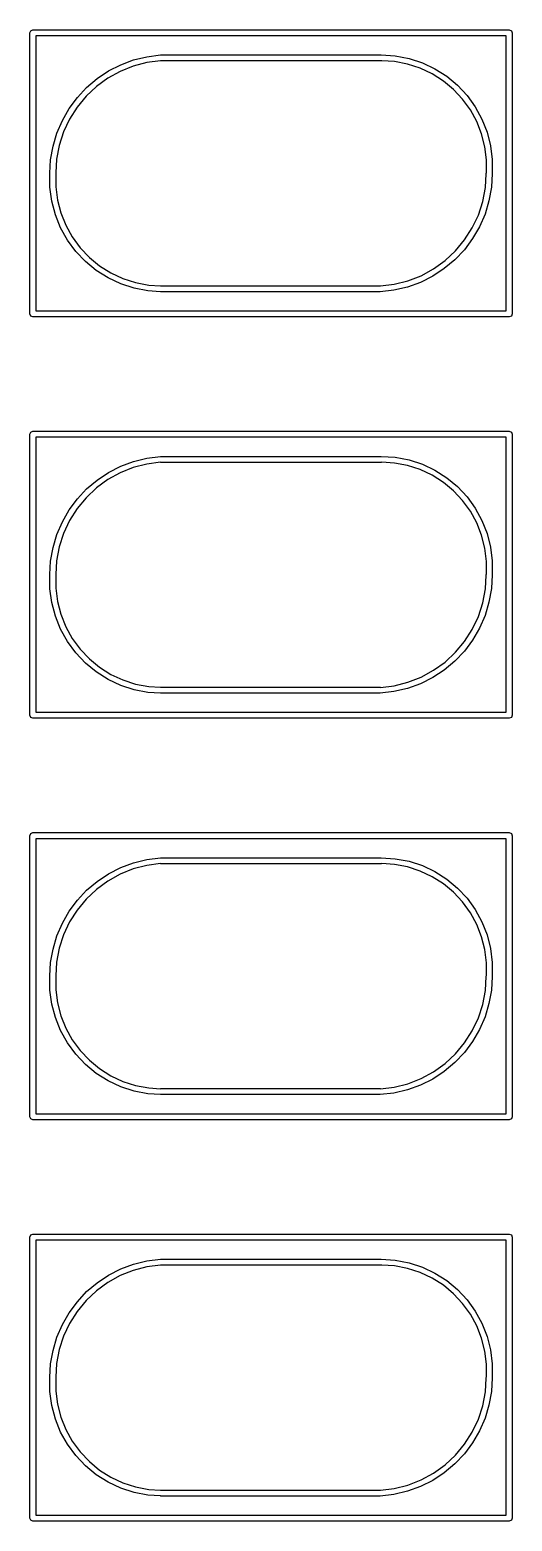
# Model space of a CAD drawing. Extents: x 85 to 202, y -139 to -109.
# Drawn here: x 168.59 to 178.21, y -138.86 to -109.14 of the extents above; entities that cross this region are included whole.
import ezdxf

# ---------------------------------------------------------------- set-up
doc = ezdxf.new("R2010")
doc.units = 0
doc.layers.add('BLACK', color=7, linetype='CONTINUOUS')

msp = doc.modelspace()

# ---------------------------------------------------------------- linework, layer by layer
at = {"layer": 'BLACK', "linetype": 'CONTINUOUS'}
for p, q in [((168.589, -109.2), (168.607, -109.157)), ((168.589, -114.8), (168.589, -109.2)), ((168.607, -109.157), (168.649, -109.139)), ((168.649, -109.139), (178.15, -109.139)), ((168.709, -109.259), (168.709, -114.74)), ((178.09, -109.259), (168.709, -109.259)), ((178.09, -114.74), (178.09, -109.259)), ((178.15, -109.139), (178.193, -109.157)), ((178.193, -109.157), (178.21, -109.2)), ((178.21, -109.2), (178.21, -114.8)), ((170.659, -109.739), (170.925, -109.674)), ((170.925, -109.674), (171.196, -109.64)), ((171.196, -109.64), (171.196, -109.64)), ((171.196, -109.64), (171.198, -109.641)), ((171.198, -109.641), (171.2, -109.64)), ((171.2, -109.64), (175.6, -109.64)), ((175.6, -109.64), (175.878, -109.658)), ((175.878, -109.658), (176.152, -109.71)), ((169.932, -110.111), (170.159, -109.959)), ((170.39, -109.968), (170.144, -110.104)), ((170.159, -109.959), (170.403, -109.835)), ((170.652, -109.863), (170.39, -109.968)), ((170.403, -109.835), (170.659, -109.739)), ((170.924, -109.792), (170.652, -109.863)), ((171.193, -109.757), (170.924, -109.792)), ((171.2, -109.76), (171.193, -109.757)), ((175.6, -109.76), (171.2, -109.76)), ((175.609, -109.756), (175.6, -109.76)), ((175.864, -109.772), (175.609, -109.756)), ((176.123, -109.822), (175.864, -109.772)), ((176.375, -109.904), (176.123, -109.822)), ((176.152, -109.71), (176.418, -109.796)), ((176.614, -110.017), (176.375, -109.904)), ((176.418, -109.796), (176.67, -109.915)), ((176.67, -109.915), (176.905, -110.065)), ((169.723, -110.287), (169.932, -110.111)), ((170.144, -110.104), (169.916, -110.27)), ((176.837, -110.159), (176.614, -110.017)), ((177.04, -110.328), (176.837, -110.159)), ((176.905, -110.065), (177.12, -110.243)), ((177.12, -110.243), (177.31, -110.447)), ((169.374, -110.707), (169.537, -110.487)), ((169.711, -110.464), (169.532, -110.681)), ((169.537, -110.487), (169.723, -110.287)), ((169.916, -110.27), (169.711, -110.464)), ((177.221, -110.521), (177.04, -110.328)), ((177.376, -110.735), (177.221, -110.521)), ((177.31, -110.447), (177.474, -110.673)), ((169.238, -110.944), (169.374, -110.707)), ((169.532, -110.681), (169.382, -110.919)), ((177.502, -110.967), (177.376, -110.735)), ((177.474, -110.673), (177.607, -110.918)), ((169.13, -111.196), (169.238, -110.944)), ((169.382, -110.919), (169.262, -111.174)), ((177.599, -111.213), (177.502, -110.967)), ((177.607, -110.918), (177.709, -111.178)), ((169.053, -111.458), (169.13, -111.196)), ((169.175, -111.442), (169.123, -111.719)), ((169.262, -111.174), (169.175, -111.442)), ((177.664, -111.47), (177.599, -111.213)), ((177.709, -111.178), (177.778, -111.448)), ((177.778, -111.448), (177.812, -111.725)), ((168.99, -111.996), (169.005, -111.727)), ((169.005, -111.727), (169.053, -111.458)), ((169.123, -111.719), (169.106, -111.991)), ((177.696, -111.732), (177.664, -111.47)), ((177.695, -111.987), (177.696, -111.732)), ((177.812, -111.725), (177.81, -112)), ((168.989, -112), (168.99, -111.998)), ((168.99, -112), (168.989, -112)), ((168.99, -111.997), (168.99, -111.996)), ((168.99, -111.998), (168.99, -111.997)), ((168.99, -111.997), (168.99, -111.997)), ((168.991, -112.277), (168.99, -112)), ((169.109, -112.003), (169.105, -112.012)), ((169.105, -112.012), (169.107, -112.269)), ((169.106, -111.991), (169.109, -112)), ((169.109, -112), (169.109, -112.002)), ((169.109, -112.002), (169.109, -112.003)), ((177.677, -112.283), (177.694, -112.009)), ((177.69, -112), (177.691, -111.998)), ((177.694, -112.009), (177.69, -112)), ((177.691, -111.996), (177.695, -111.987)), ((177.691, -111.998), (177.691, -111.996)), ((177.81, -112.004), (177.794, -112.275)), ((177.81, -112), (177.81, -112)), ((177.81, -112), (177.81, -112.001)), ((177.81, -112.001), (177.81, -112.004)), ((177.81, -112.004), (177.81, -112.004)), ((177.81, -112.004), (177.81, -112.004)), ((169.028, -112.554), (168.991, -112.277)), ((169.107, -112.269), (169.142, -112.532)), ((177.624, -112.562), (177.677, -112.283)), ((177.794, -112.275), (177.747, -112.546)), ((169.099, -112.825), (169.028, -112.554)), ((169.142, -112.532), (169.209, -112.788)), ((177.536, -112.831), (177.624, -112.562)), ((177.747, -112.546), (177.668, -112.81)), ((169.204, -113.084), (169.099, -112.825)), ((169.209, -112.788), (169.308, -113.035)), ((177.414, -113.088), (177.536, -112.831)), ((177.668, -112.81), (177.558, -113.062)), ((169.34, -113.329), (169.204, -113.084)), ((169.308, -113.035), (169.437, -113.267)), ((177.262, -113.327), (177.414, -113.088)), ((177.558, -113.062), (177.42, -113.301)), ((169.505, -113.555), (169.34, -113.329)), ((169.437, -113.267), (169.594, -113.481)), ((169.594, -113.481), (169.777, -113.674)), ((177.256, -113.521), (177.067, -113.721)), ((177.08, -113.545), (177.262, -113.327)), ((177.42, -113.301), (177.256, -113.521)), ((169.698, -113.758), (169.505, -113.555)), ((169.914, -113.936), (169.698, -113.758)), ((169.777, -113.674), (169.982, -113.842)), ((176.642, -113.904), (176.873, -113.738)), ((177.067, -113.721), (176.856, -113.898)), ((176.873, -113.738), (177.08, -113.545)), ((170.151, -114.085), (169.914, -113.936)), ((169.982, -113.842), (170.206, -113.984)), ((170.404, -114.204), (170.151, -114.085)), ((170.206, -113.984), (170.447, -114.096)), ((170.447, -114.096), (170.699, -114.178)), ((176.129, -114.142), (176.393, -114.039)), ((176.625, -114.049), (176.379, -114.172)), ((176.393, -114.039), (176.642, -113.904)), ((176.856, -113.898), (176.625, -114.049)), ((170.67, -114.29), (170.404, -114.204)), ((170.945, -114.343), (170.67, -114.29)), ((170.699, -114.178), (170.96, -114.228)), ((171.196, -114.358), (170.945, -114.343)), ((170.96, -114.228), (171.194, -114.242)), ((171.194, -114.242), (171.2, -114.24)), ((171.2, -114.36), (171.196, -114.358)), ((171.2, -114.24), (175.575, -114.24)), ((175.575, -114.36), (171.2, -114.36)), ((175.575, -114.24), (175.583, -114.243)), ((175.577, -114.359), (175.575, -114.36)), ((175.579, -114.36), (175.577, -114.359)), ((175.852, -114.329), (175.579, -114.36)), ((175.579, -114.36), (175.579, -114.36)), ((175.583, -114.243), (175.854, -114.211)), ((176.12, -114.266), (175.852, -114.329)), ((175.854, -114.211), (176.129, -114.142)), ((176.379, -114.172), (176.12, -114.266)), ((168.607, -114.843), (168.589, -114.8)), ((168.649, -114.861), (168.607, -114.843)), ((178.15, -114.861), (168.649, -114.861)), ((168.709, -114.74), (178.09, -114.74)), ((178.193, -114.843), (178.15, -114.861)), ((178.21, -114.8), (178.193, -114.843)), ((168.589, -117.2), (168.607, -117.157)), ((168.589, -122.8), (168.589, -117.2)), ((168.607, -117.157), (168.649, -117.139)), ((168.649, -117.139), (178.15, -117.139)), ((168.709, -117.259), (168.709, -122.74)), ((178.09, -117.259), (168.709, -117.259)), ((178.09, -122.74), (178.09, -117.259)), ((178.15, -117.139), (178.193, -117.157)), ((178.193, -117.157), (178.21, -117.2)), ((178.21, -117.2), (178.21, -122.8)), ((170.659, -117.739), (170.925, -117.674)), ((170.925, -117.674), (171.196, -117.64)), ((171.196, -117.64), (171.196, -117.64)), ((171.196, -117.64), (171.198, -117.641)), ((171.198, -117.641), (171.2, -117.64)), ((171.2, -117.64), (175.6, -117.64)), ((175.6, -117.64), (175.878, -117.658)), ((175.878, -117.658), (176.152, -117.71)), ((169.932, -118.111), (170.159, -117.959)), ((170.39, -117.968), (170.144, -118.104)), ((170.159, -117.959), (170.403, -117.835)), ((170.652, -117.863), (170.39, -117.968)), ((170.403, -117.835), (170.659, -117.739)), ((170.924, -117.792), (170.652, -117.863)), ((171.193, -117.757), (170.924, -117.792)), ((171.2, -117.76), (171.193, -117.757)), ((175.6, -117.76), (171.2, -117.76)), ((175.609, -117.756), (175.6, -117.76)), ((175.864, -117.772), (175.609, -117.756)), ((176.123, -117.822), (175.864, -117.772)), ((176.375, -117.904), (176.123, -117.822)), ((176.152, -117.71), (176.418, -117.796)), ((176.614, -118.017), (176.375, -117.904)), ((176.418, -117.796), (176.67, -117.915)), ((176.67, -117.915), (176.905, -118.065)), ((169.537, -118.487), (169.723, -118.287)), ((169.916, -118.27), (169.711, -118.464)), ((169.723, -118.287), (169.932, -118.111)), ((170.144, -118.104), (169.916, -118.27)), ((176.837, -118.159), (176.614, -118.017)), ((177.04, -118.328), (176.837, -118.159)), ((176.905, -118.065), (177.12, -118.243)), ((177.12, -118.243), (177.31, -118.447)), ((169.374, -118.707), (169.537, -118.487)), ((169.711, -118.464), (169.532, -118.681)), ((177.221, -118.521), (177.04, -118.328)), ((177.376, -118.735), (177.221, -118.521)), ((177.31, -118.447), (177.474, -118.673)), ((169.238, -118.944), (169.374, -118.707)), ((169.532, -118.681), (169.382, -118.919)), ((177.502, -118.967), (177.376, -118.735)), ((177.474, -118.673), (177.607, -118.918)), ((169.13, -119.196), (169.238, -118.944)), ((169.262, -119.174), (169.175, -119.442)), ((169.382, -118.919), (169.262, -119.174)), ((177.599, -119.213), (177.502, -118.967)), ((177.607, -118.918), (177.709, -119.178)), ((177.709, -119.178), (177.778, -119.448)), ((169.005, -119.727), (169.053, -119.458)), ((169.053, -119.458), (169.13, -119.196)), ((169.175, -119.442), (169.123, -119.719)), ((177.664, -119.47), (177.599, -119.213)), ((177.696, -119.732), (177.664, -119.47)), ((177.778, -119.448), (177.812, -119.725)), ((168.99, -119.996), (169.005, -119.727)), ((169.123, -119.719), (169.106, -119.991)), ((177.695, -119.987), (177.696, -119.732)), ((177.812, -119.725), (177.81, -120)), ((168.989, -120), (168.99, -119.998)), ((168.99, -120), (168.989, -120)), ((168.99, -119.997), (168.99, -119.996)), ((168.99, -119.998), (168.99, -119.997)), ((168.99, -119.997), (168.99, -119.997)), ((168.991, -120.277), (168.99, -120)), ((169.109, -120.003), (169.105, -120.012)), ((169.105, -120.012), (169.107, -120.269)), ((169.106, -119.991), (169.109, -120)), ((169.109, -120), (169.109, -120.002)), ((169.109, -120.002), (169.109, -120.003)), ((177.677, -120.283), (177.694, -120.009)), ((177.69, -120), (177.691, -119.998)), ((177.694, -120.009), (177.69, -120)), ((177.691, -119.996), (177.695, -119.987)), ((177.691, -119.998), (177.691, -119.996)), ((177.81, -120.004), (177.794, -120.275)), ((177.81, -120), (177.81, -120)), ((177.81, -120), (177.81, -120.001)), ((177.81, -120.001), (177.81, -120.004)), ((177.81, -120.004), (177.81, -120.004)), ((177.81, -120.004), (177.81, -120.004)), ((169.028, -120.554), (168.991, -120.277)), ((169.107, -120.269), (169.142, -120.532)), ((177.624, -120.562), (177.677, -120.283)), ((177.794, -120.275), (177.747, -120.546)), ((169.099, -120.825), (169.028, -120.554)), ((169.142, -120.532), (169.209, -120.788)), ((177.536, -120.831), (177.624, -120.562)), ((177.747, -120.546), (177.668, -120.81)), ((169.204, -121.084), (169.099, -120.825)), ((169.209, -120.788), (169.308, -121.035)), ((177.414, -121.088), (177.536, -120.831)), ((177.668, -120.81), (177.558, -121.062)), ((169.34, -121.329), (169.204, -121.084)), ((169.308, -121.035), (169.437, -121.267)), ((177.262, -121.327), (177.414, -121.088)), ((177.558, -121.062), (177.42, -121.301)), ((169.505, -121.555), (169.34, -121.329)), ((169.437, -121.267), (169.594, -121.481)), ((169.698, -121.758), (169.505, -121.555)), ((169.594, -121.481), (169.777, -121.674)), ((176.873, -121.738), (177.08, -121.545)), ((177.256, -121.521), (177.067, -121.721)), ((177.08, -121.545), (177.262, -121.327)), ((177.42, -121.301), (177.256, -121.521)), ((169.914, -121.936), (169.698, -121.758)), ((169.777, -121.674), (169.982, -121.842)), ((169.982, -121.842), (170.206, -121.984)), ((176.642, -121.904), (176.873, -121.738)), ((177.067, -121.721), (176.856, -121.898)), ((170.151, -122.085), (169.914, -121.936)), ((170.404, -122.204), (170.151, -122.085)), ((170.206, -121.984), (170.447, -122.096)), ((170.447, -122.096), (170.699, -122.178)), ((175.854, -122.211), (176.129, -122.142)), ((176.129, -122.142), (176.393, -122.039)), ((176.625, -122.049), (176.379, -122.172)), ((176.393, -122.039), (176.642, -121.904)), ((176.856, -121.898), (176.625, -122.049)), ((170.67, -122.29), (170.404, -122.204)), ((170.945, -122.343), (170.67, -122.29)), ((170.699, -122.178), (170.96, -122.228)), ((171.196, -122.358), (170.945, -122.343)), ((170.96, -122.228), (171.194, -122.242)), ((171.194, -122.242), (171.2, -122.24)), ((171.2, -122.36), (171.196, -122.358)), ((171.2, -122.24), (175.575, -122.24)), ((175.575, -122.36), (171.2, -122.36)), ((175.575, -122.24), (175.583, -122.243)), ((175.577, -122.359), (175.575, -122.36)), ((175.579, -122.36), (175.577, -122.359)), ((175.852, -122.329), (175.579, -122.36)), ((175.579, -122.36), (175.579, -122.36)), ((175.583, -122.243), (175.854, -122.211)), ((176.12, -122.266), (175.852, -122.329)), ((176.379, -122.172), (176.12, -122.266)), ((168.709, -122.74), (178.09, -122.74)), ((168.607, -122.843), (168.589, -122.8)), ((168.649, -122.86), (168.607, -122.843)), ((178.15, -122.86), (168.649, -122.86)), ((178.193, -122.843), (178.15, -122.86)), ((178.21, -122.8), (178.193, -122.843)), ((168.589, -125.2), (168.607, -125.157)), ((168.589, -130.8), (168.589, -125.2)), ((168.607, -125.157), (168.649, -125.139)), ((168.649, -125.139), (178.15, -125.139)), ((168.709, -125.259), (168.709, -130.74)), ((178.09, -125.259), (168.709, -125.259)), ((178.09, -130.74), (178.09, -125.259)), ((178.15, -125.139), (178.193, -125.157)), ((178.193, -125.157), (178.21, -125.2)), ((178.21, -125.2), (178.21, -130.8)), ((170.659, -125.739), (170.925, -125.674)), ((170.925, -125.674), (171.196, -125.64)), ((171.196, -125.64), (171.196, -125.64)), ((171.196, -125.64), (171.198, -125.641)), ((171.198, -125.641), (171.2, -125.64)), ((171.2, -125.64), (175.6, -125.64)), ((175.6, -125.64), (175.878, -125.658)), ((175.878, -125.658), (176.152, -125.71)), ((176.152, -125.71), (176.418, -125.796)), ((169.932, -126.111), (170.159, -125.959)), ((170.39, -125.968), (170.144, -126.104)), ((170.159, -125.959), (170.403, -125.835)), ((170.652, -125.863), (170.39, -125.968)), ((170.403, -125.835), (170.659, -125.739)), ((170.924, -125.792), (170.652, -125.863)), ((171.193, -125.757), (170.924, -125.792)), ((171.2, -125.76), (171.193, -125.757)), ((175.6, -125.76), (171.2, -125.76)), ((175.609, -125.756), (175.6, -125.76)), ((175.864, -125.772), (175.609, -125.756)), ((176.123, -125.822), (175.864, -125.772)), ((176.375, -125.904), (176.123, -125.822)), ((176.614, -126.017), (176.375, -125.904)), ((176.418, -125.796), (176.67, -125.915)), ((176.837, -126.159), (176.614, -126.017)), ((176.67, -125.915), (176.905, -126.065)), ((169.537, -126.487), (169.723, -126.287)), ((169.916, -126.27), (169.711, -126.464)), ((169.723, -126.287), (169.932, -126.111)), ((170.144, -126.104), (169.916, -126.27)), ((177.04, -126.328), (176.837, -126.159)), ((176.905, -126.065), (177.12, -126.243)), ((177.12, -126.243), (177.31, -126.447)), ((169.374, -126.707), (169.537, -126.487)), ((169.711, -126.464), (169.532, -126.681)), ((177.221, -126.521), (177.04, -126.328)), ((177.376, -126.735), (177.221, -126.521)), ((177.31, -126.447), (177.474, -126.673)), ((169.238, -126.944), (169.374, -126.707)), ((169.532, -126.681), (169.382, -126.919)), ((177.502, -126.967), (177.376, -126.735)), ((177.474, -126.673), (177.607, -126.918)), ((169.053, -127.458), (169.13, -127.196)), ((169.13, -127.196), (169.238, -126.944)), ((169.262, -127.174), (169.175, -127.442)), ((169.382, -126.919), (169.262, -127.174)), ((177.599, -127.213), (177.502, -126.967)), ((177.607, -126.918), (177.709, -127.178)), ((177.709, -127.178), (177.778, -127.448)), ((169.005, -127.727), (169.053, -127.458)), ((169.175, -127.442), (169.123, -127.719)), ((177.664, -127.47), (177.599, -127.213)), ((177.696, -127.732), (177.664, -127.47)), ((177.778, -127.448), (177.812, -127.725)), ((168.99, -127.996), (169.005, -127.727)), ((169.123, -127.719), (169.106, -127.991)), ((177.695, -127.987), (177.696, -127.732)), ((177.812, -127.725), (177.81, -128)), ((168.989, -128), (168.99, -127.998)), ((168.99, -128), (168.989, -128)), ((168.99, -127.997), (168.99, -127.996)), ((168.99, -127.998), (168.99, -127.997)), ((168.99, -127.997), (168.99, -127.997)), ((168.991, -128.277), (168.99, -128)), ((169.109, -128.003), (169.105, -128.012)), ((169.105, -128.012), (169.107, -128.269)), ((169.106, -127.991), (169.109, -128)), ((169.109, -128), (169.109, -128.002)), ((169.109, -128.002), (169.109, -128.003)), ((177.677, -128.283), (177.694, -128.009)), ((177.69, -128), (177.691, -127.998)), ((177.694, -128.009), (177.69, -128)), ((177.691, -127.996), (177.695, -127.987)), ((177.691, -127.998), (177.691, -127.996)), ((177.81, -128.004), (177.794, -128.275)), ((177.81, -128), (177.81, -128)), ((177.81, -128), (177.81, -128.001)), ((177.81, -128.001), (177.81, -128.004)), ((177.81, -128.004), (177.81, -128.004)), ((177.81, -128.004), (177.81, -128.004)), ((169.028, -128.554), (168.991, -128.277)), ((169.107, -128.269), (169.142, -128.532)), ((177.624, -128.562), (177.677, -128.283)), ((177.794, -128.275), (177.747, -128.546)), ((169.099, -128.825), (169.028, -128.554)), ((169.142, -128.532), (169.209, -128.788)), ((177.536, -128.831), (177.624, -128.562)), ((177.747, -128.546), (177.668, -128.81)), ((169.204, -129.084), (169.099, -128.825)), ((169.209, -128.788), (169.308, -129.035)), ((177.414, -129.088), (177.536, -128.831)), ((177.668, -128.81), (177.558, -129.062)), ((169.34, -129.329), (169.204, -129.084)), ((169.308, -129.035), (169.437, -129.267)), ((169.437, -129.267), (169.594, -129.481)), ((177.262, -129.327), (177.414, -129.088)), ((177.558, -129.062), (177.42, -129.301)), ((169.505, -129.555), (169.34, -129.329)), ((169.698, -129.758), (169.505, -129.555)), ((169.594, -129.481), (169.777, -129.674)), ((176.873, -129.738), (177.08, -129.545)), ((177.256, -129.521), (177.067, -129.721)), ((177.08, -129.545), (177.262, -129.327)), ((177.42, -129.301), (177.256, -129.521)), ((169.914, -129.936), (169.698, -129.758)), ((169.777, -129.674), (169.982, -129.842)), ((169.982, -129.842), (170.206, -129.984)), ((176.642, -129.904), (176.873, -129.738)), ((177.067, -129.721), (176.856, -129.898)), ((170.151, -130.085), (169.914, -129.936)), ((170.404, -130.204), (170.151, -130.085)), ((170.206, -129.984), (170.447, -130.096)), ((170.447, -130.096), (170.699, -130.178)), ((170.699, -130.178), (170.96, -130.228)), ((175.854, -130.211), (176.129, -130.142)), ((176.379, -130.172), (176.12, -130.266)), ((176.129, -130.142), (176.393, -130.039)), ((176.625, -130.049), (176.379, -130.172)), ((176.393, -130.039), (176.642, -129.904)), ((176.856, -129.898), (176.625, -130.049)), ((170.67, -130.29), (170.404, -130.204)), ((170.945, -130.343), (170.67, -130.29)), ((171.196, -130.358), (170.945, -130.343)), ((170.96, -130.228), (171.194, -130.242)), ((171.194, -130.242), (171.2, -130.24)), ((171.2, -130.36), (171.196, -130.358)), ((171.2, -130.24), (175.575, -130.24)), ((175.575, -130.36), (171.2, -130.36)), ((175.575, -130.24), (175.583, -130.243)), ((175.577, -130.359), (175.575, -130.36)), ((175.579, -130.36), (175.577, -130.359)), ((175.852, -130.329), (175.579, -130.36)), ((175.579, -130.36), (175.579, -130.36)), ((175.583, -130.243), (175.854, -130.211)), ((176.12, -130.266), (175.852, -130.329)), ((168.709, -130.74), (178.09, -130.74)), ((168.607, -130.843), (168.589, -130.8)), ((168.649, -130.861), (168.607, -130.843)), ((178.15, -130.861), (168.649, -130.861)), ((178.193, -130.843), (178.15, -130.861)), ((178.21, -130.8), (178.193, -130.843)), ((168.607, -133.157), (168.649, -133.139)), ((168.649, -133.139), (178.15, -133.139)), ((178.15, -133.139), (178.193, -133.157)), ((168.589, -133.2), (168.607, -133.157)), ((168.589, -138.8), (168.589, -133.2)), ((168.709, -133.26), (168.709, -138.74)), ((178.09, -133.26), (168.709, -133.26)), ((178.09, -138.74), (178.09, -133.26)), ((178.193, -133.157), (178.21, -133.2)), ((178.21, -133.2), (178.21, -138.8)), ((170.403, -133.835), (170.659, -133.739)), ((170.659, -133.739), (170.925, -133.674)), ((170.925, -133.674), (171.196, -133.64)), ((171.196, -133.64), (171.196, -133.64)), ((171.196, -133.64), (171.198, -133.641)), ((171.198, -133.641), (171.2, -133.64)), ((171.2, -133.64), (175.6, -133.64)), ((175.6, -133.64), (175.878, -133.658)), ((175.878, -133.658), (176.152, -133.71)), ((176.152, -133.71), (176.418, -133.796)), ((169.932, -134.111), (170.159, -133.959)), ((170.39, -133.968), (170.144, -134.104)), ((170.159, -133.959), (170.403, -133.835)), ((170.652, -133.863), (170.39, -133.968)), ((170.924, -133.792), (170.652, -133.863)), ((171.193, -133.757), (170.924, -133.792)), ((171.2, -133.76), (171.193, -133.757)), ((175.6, -133.76), (171.2, -133.76)), ((175.609, -133.756), (175.6, -133.76)), ((175.864, -133.773), (175.609, -133.756)), ((176.123, -133.822), (175.864, -133.773)), ((176.375, -133.904), (176.123, -133.822)), ((176.614, -134.017), (176.375, -133.904)), ((176.418, -133.796), (176.67, -133.915)), ((176.837, -134.159), (176.614, -134.017)), ((176.67, -133.915), (176.905, -134.065)), ((169.537, -134.487), (169.723, -134.287)), ((169.916, -134.27), (169.711, -134.464)), ((169.723, -134.287), (169.932, -134.111)), ((170.144, -134.104), (169.916, -134.27)), ((177.04, -134.328), (176.837, -134.159)), ((176.905, -134.065), (177.12, -134.243)), ((177.221, -134.521), (177.04, -134.328)), ((177.12, -134.243), (177.31, -134.447)), ((169.374, -134.707), (169.537, -134.487)), ((169.711, -134.464), (169.532, -134.681)), ((177.376, -134.735), (177.221, -134.521)), ((177.31, -134.447), (177.474, -134.673)), ((169.238, -134.944), (169.374, -134.707)), ((169.382, -134.919), (169.262, -135.174)), ((169.532, -134.681), (169.382, -134.919)), ((177.502, -134.967), (177.376, -134.735)), ((177.474, -134.673), (177.607, -134.918)), ((177.607, -134.918), (177.709, -135.178)), ((169.053, -135.458), (169.13, -135.196)), ((169.13, -135.196), (169.238, -134.944)), ((169.262, -135.174), (169.175, -135.442)), ((177.599, -135.213), (177.502, -134.967)), ((177.664, -135.47), (177.599, -135.213)), ((177.709, -135.178), (177.778, -135.448)), ((169.005, -135.727), (169.053, -135.458)), ((169.175, -135.442), (169.123, -135.719)), ((177.696, -135.732), (177.664, -135.47)), ((177.778, -135.448), (177.812, -135.725)), ((168.99, -135.996), (169.005, -135.727)), ((169.123, -135.719), (169.106, -135.991)), ((177.695, -135.987), (177.696, -135.732)), ((177.812, -135.725), (177.81, -136)), ((168.989, -136), (168.99, -135.998)), ((168.99, -136), (168.989, -136)), ((168.99, -135.997), (168.99, -135.996)), ((168.99, -135.998), (168.99, -135.997)), ((168.99, -135.997), (168.99, -135.997)), ((168.991, -136.277), (168.99, -136)), ((169.109, -136.003), (169.105, -136.012)), ((169.105, -136.012), (169.107, -136.269)), ((169.106, -135.991), (169.109, -136)), ((169.109, -136), (169.109, -136.002)), ((169.109, -136.002), (169.109, -136.003)), ((177.677, -136.283), (177.694, -136.009)), ((177.69, -136), (177.691, -135.998)), ((177.694, -136.009), (177.69, -136)), ((177.691, -135.996), (177.695, -135.987)), ((177.691, -135.998), (177.691, -135.996)), ((177.81, -136.004), (177.794, -136.275)), ((177.81, -136), (177.81, -136)), ((177.81, -136), (177.81, -136.001)), ((177.81, -136.001), (177.81, -136.004)), ((177.81, -136.004), (177.81, -136.004)), ((177.81, -136.004), (177.81, -136.004)), ((169.028, -136.554), (168.991, -136.277)), ((169.107, -136.269), (169.142, -136.532)), ((177.624, -136.562), (177.677, -136.283)), ((177.794, -136.275), (177.747, -136.546)), ((169.099, -136.825), (169.028, -136.554)), ((169.142, -136.532), (169.209, -136.788)), ((177.536, -136.831), (177.624, -136.562)), ((177.747, -136.546), (177.668, -136.81)), ((169.204, -137.084), (169.099, -136.825)), ((169.209, -136.788), (169.308, -137.035)), ((177.414, -137.088), (177.536, -136.831)), ((177.668, -136.81), (177.558, -137.062)), ((169.34, -137.329), (169.204, -137.084)), ((169.308, -137.035), (169.437, -137.267)), ((169.437, -137.267), (169.594, -137.481)), ((177.42, -137.301), (177.256, -137.521)), ((177.262, -137.327), (177.414, -137.088)), ((177.558, -137.062), (177.42, -137.301)), ((169.505, -137.555), (169.34, -137.329)), ((169.698, -137.758), (169.505, -137.555)), ((169.594, -137.481), (169.777, -137.674)), ((176.873, -137.738), (177.08, -137.545)), ((177.256, -137.521), (177.067, -137.721)), ((177.08, -137.545), (177.262, -137.327)), ((169.914, -137.936), (169.698, -137.758)), ((169.777, -137.674), (169.982, -137.842)), ((169.982, -137.842), (170.206, -137.984)), ((176.393, -138.039), (176.642, -137.904)), ((176.856, -137.898), (176.625, -138.049)), ((176.642, -137.904), (176.873, -137.738)), ((177.067, -137.721), (176.856, -137.898)), ((170.151, -138.085), (169.914, -137.936)), ((170.404, -138.204), (170.151, -138.085)), ((170.206, -137.984), (170.447, -138.096)), ((170.67, -138.29), (170.404, -138.204)), ((170.447, -138.096), (170.699, -138.178)), ((170.699, -138.178), (170.96, -138.228)), ((175.854, -138.211), (176.129, -138.142)), ((176.379, -138.172), (176.12, -138.266)), ((176.129, -138.142), (176.393, -138.039)), ((176.625, -138.049), (176.379, -138.172)), ((170.945, -138.343), (170.67, -138.29)), ((171.196, -138.358), (170.945, -138.343)), ((170.96, -138.228), (171.194, -138.242)), ((171.194, -138.242), (171.2, -138.24)), ((171.2, -138.36), (171.196, -138.358)), ((171.2, -138.24), (175.575, -138.24)), ((175.575, -138.36), (171.2, -138.36)), ((175.575, -138.24), (175.583, -138.243)), ((175.577, -138.359), (175.575, -138.36)), ((175.579, -138.36), (175.577, -138.359)), ((175.852, -138.329), (175.579, -138.36)), ((175.579, -138.36), (175.579, -138.36)), ((175.583, -138.243), (175.854, -138.211)), ((176.12, -138.266), (175.852, -138.329)), ((168.607, -138.843), (168.589, -138.8)), ((168.709, -138.74), (178.09, -138.74)), ((178.21, -138.8), (178.193, -138.843)), ((168.649, -138.861), (168.607, -138.843)), ((178.15, -138.861), (168.649, -138.861)), ((178.193, -138.843), (178.15, -138.861))]:
    msp.add_line(p, q, dxfattribs=at)

doc.saveas('drawing.dxf')
